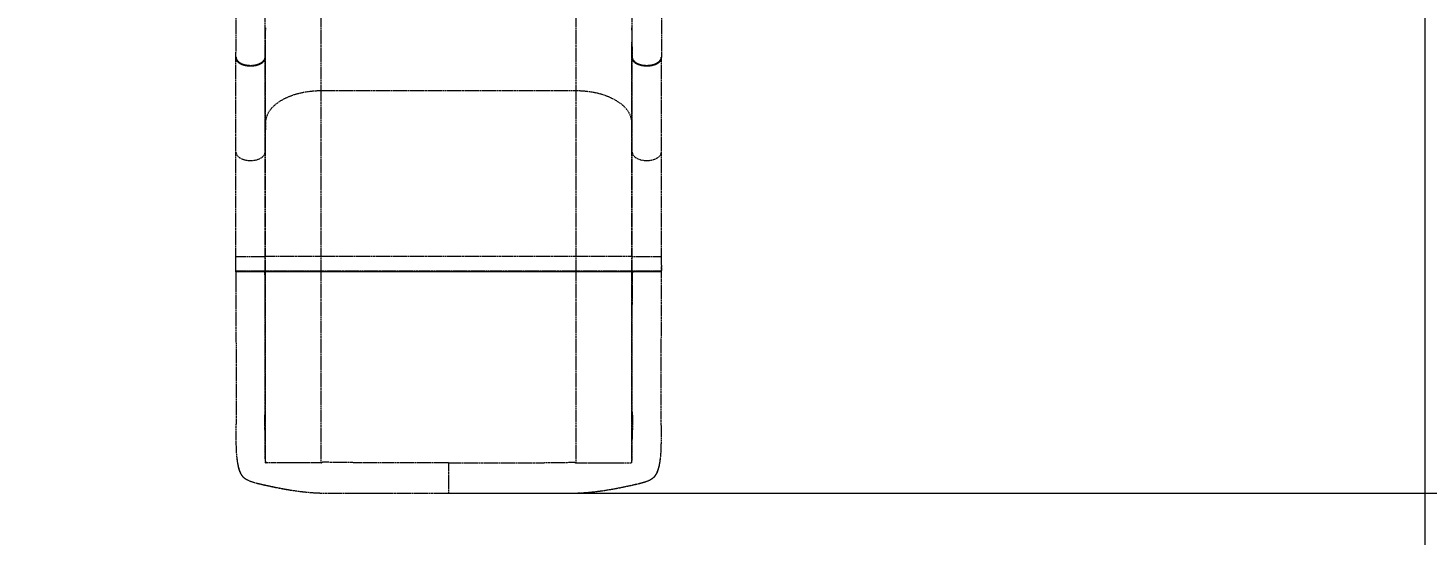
# Model space of a CAD drawing. Header units: millimetres. Extents: x -4003 to 4502, y -4327 to 2555.
# Drawn here: x -642 to 1664, y -1412 to -576 of the extents above; entities that cross this region are included whole.
import ezdxf

# ---------------------------------------------------------------- set-up
doc = ezdxf.new("R2010")
doc.units = ezdxf.units.MM
doc.linetypes.add('HIDDEN', pattern=[1.905, 1.27, -0.635])
for name, color, linetype in [('DIKOM_ОБЪЕКТ', 7, 'Continuous'), ('DIKOM_РАЗМЕР_ЗОНА', 7, 'Continuous'), ('DIKOM_РАЗМЕР_ОБЪЕКТА', 7, 'Continuous')]:
    doc.layers.add(name, color=color, linetype=linetype)
doc.styles.add('style1', font='arialbd.ttf', dxfattribs={"width": 0.8})
doc.dimstyles.new('1-50', dxfattribs={"dimtxt": 300, "dimasz": 200, "dimexe": 100, "dimexo": 0, "dimgap": 100, "dimtad": 1, "dimtoh": 1, "dimtxsty": 'style1', "dimcen": 200, "dimclrd": 7, "dimclre": 7, "dimclrt": 7, "dimadec": 1, "dimazin": 2, "dimtfac": 1, "dimtmove": 0, "dimatfit": 2, "dimfxl": 0, "dimlwd": 25, "dimlwe": 18, "dimarcsym": 0})

# ---------------------------------------------------------------- blocks, each defined once
blk = doc.blocks.new('*D9')
at = {"layer": 'Defpoints', "color": 0, "transparency": 16777216}
for p in [(761.7, 1054.8), (53.4, -1342.5), (2416, -1342.5)]:
    blk.add_point(p, dxfattribs=at)
at = {"layer": 'DIKOM_РАЗМЕР_ОБЪЕКТА', "color": 7, "lineweight": 18, "transparency": 16777216}
for p, q in [((761.7, 1054.8), (2516, 1054.8)), ((53.4, -1342.5), (2516, -1342.5))]:
    blk.add_line(p, q, dxfattribs=at)
at = {"layer": 'DIKOM_РАЗМЕР_ОБЪЕКТА', "color": 7, "lineweight": 25, "transparency": 16777216}
blk.add_line((2416, 854.8), (2416, -1142.5), dxfattribs=at)
at = {"layer": 'DIKOM_РАЗМЕР_ОБЪЕКТА', "color": 7, "transparency": 16777216}
for points in [[(2382.6, 854.8), (2449.3, 854.8), (2416, 1054.8)], [(2382.6, -1142.5), (2449.3, -1142.5), (2416, -1342.5)]]:
    blk.add_solid(points, dxfattribs=at)
at = {"layer": 'DIKOM_РАЗМЕР_ОБЪЕКТА', "color": 7, "transparency": 16777216, "insert": (2162.8, 255.4), "char_height": 300, "attachment_point": 5, "rotation": 90, "style": 'style1'}
blk.add_mtext('{\\fArial|b0|i0|c204|p34;2400}', dxfattribs=at)
blk = doc.blocks.new('*D10')
at = {"layer": 'Defpoints', "color": 0, "transparency": 16777216}
for p in [(865.3, 2554.8), (4402.3, 2554.8), (676.6, -3342.5)]:
    blk.add_point(p, dxfattribs=at)
at = {"layer": 'DIKOM_РАЗМЕР_ЗОНА', "color": 7, "lineweight": 18, "transparency": 16777216}
for p, q in [((865.3, 2554.8), (4502.3, 2554.8)), ((676.6, -3342.5), (4502.3, -3342.5))]:
    blk.add_line(p, q, dxfattribs=at)
at = {"layer": 'DIKOM_РАЗМЕР_ЗОНА', "color": 7, "lineweight": 25, "transparency": 16777216}
blk.add_line((4402.3, -3142.5), (4402.3, 2354.8), dxfattribs=at)
at = {"layer": 'DIKOM_РАЗМЕР_ЗОНА', "color": 7, "transparency": 16777216}
for points in [[(4369, 2354.8), (4435.7, 2354.8), (4402.3, 2554.8)], [(4369, -3142.5), (4435.7, -3142.5), (4402.3, -3342.5)]]:
    blk.add_solid(points, dxfattribs=at)
at = {"layer": 'DIKOM_РАЗМЕР_ЗОНА', "color": 7, "transparency": 16777216, "insert": (4149.2, -363.1), "char_height": 300, "attachment_point": 5, "rotation": 90, "style": 'style1'}
blk.add_mtext('{\\fArial|b0|i0|c204|p34;5800}', dxfattribs=at)
blk = doc.blocks.new('*D11')
at = {"layer": 'Defpoints', "color": 0, "transparency": 16777216}
for p in [(-2497.5, 404.8), (1660.2, -116.2), (1660.2, -2825.1)]:
    blk.add_point(p, dxfattribs=at)
at = {"layer": 'DIKOM_РАЗМЕР_ОБЪЕКТА', "color": 7, "lineweight": 18, "transparency": 16777216}
for p, q in [((-2497.5, 404.8), (-2497.5, -2925.1)), ((1660.2, -116.2), (1660.2, -2925.1))]:
    blk.add_line(p, q, dxfattribs=at)
at = {"layer": 'DIKOM_РАЗМЕР_ОБЪЕКТА', "color": 7, "lineweight": 25, "transparency": 16777216}
blk.add_line((-2297.5, -2825.1), (1460.2, -2825.1), dxfattribs=at)
at = {"layer": 'DIKOM_РАЗМЕР_ОБЪЕКТА', "color": 7, "transparency": 16777216}
for points in [[(-2297.5, -2791.8), (-2297.5, -2858.4), (-2497.5, -2825.1)], [(1460.2, -2791.8), (1460.2, -2858.4), (1660.2, -2825.1)]]:
    blk.add_solid(points, dxfattribs=at)
at = {"layer": 'DIKOM_РАЗМЕР_ОБЪЕКТА', "color": 7, "transparency": 16777216, "insert": (-111.4, -2571.9), "char_height": 300, "attachment_point": 5, "style": 'style1'}
blk.add_mtext('{\\fArial|b0|i0|c204|p34;4160}', dxfattribs=at)
blk = doc.blocks.new('*D12')
at = {"layer": 'Defpoints', "color": 0, "transparency": 16777216}
for p in [(-4002.5, 648.5), (3157.5, 358.4), (3157.5, -4227.3)]:
    blk.add_point(p, dxfattribs=at)
at = {"layer": 'DIKOM_РАЗМЕР_ЗОНА', "color": 7, "lineweight": 18, "transparency": 16777216}
for p, q in [((-4002.5, 648.5), (-4002.5, -4327.3)), ((3157.5, 358.4), (3157.5, -4327.3))]:
    blk.add_line(p, q, dxfattribs=at)
at = {"layer": 'DIKOM_РАЗМЕР_ЗОНА', "color": 7, "lineweight": 25, "transparency": 16777216}
blk.add_line((-3802.5, -4227.3), (2957.5, -4227.3), dxfattribs=at)
at = {"layer": 'DIKOM_РАЗМЕР_ЗОНА', "color": 7, "transparency": 16777216}
for points in [[(-3802.5, -4193.9), (-3802.5, -4260.6), (-4002.5, -4227.3)], [(2957.5, -4193.9), (2957.5, -4260.6), (3157.5, -4227.3)]]:
    blk.add_solid(points, dxfattribs=at)
at = {"layer": 'DIKOM_РАЗМЕР_ЗОНА', "color": 7, "transparency": 16777216, "insert": (-56.1, -3974.1), "char_height": 300, "attachment_point": 5, "style": 'style1'}
blk.add_mtext('{\\fArial|b0|i0|c204|p34;7160}', dxfattribs=at)

msp = doc.modelspace()

# ---------------------------------------------------------------- linework, layer by layer
at = {"layer": 'DIKOM_ОБЪЕКТ', "color": 7, "linetype": 'HIDDEN', "lineweight": 15}
for p, q in [((-299.036, -521.627), (-299.036, -615.829)), ((-251.036, -623.672), (-251.036, -521.627)), ((-158.534, -679.529), (-158.534, -524.23)), ((261.463, -679.529), (261.463, -524.23)), ((353.964, -623.672), (353.964, -521.627)), ((401.964, -521.627), (401.964, -615.829)), ((-251.036, -623.672), (-250.034, -575.492)), ((352.963, -575.492), (353.964, -623.672)), ((-250.532, -731.984), (-250.532, -599.458)), ((353.461, -731.984), (353.461, -599.458)), ((-299.036, -623.672), (-299.036, -615.829)), ((-299.036, -625.179), (-299.036, -617.468)), ((-251.004, -622.169), (-251.036, -625.179)), ((353.964, -625.179), (353.933, -622.169)), ((401.964, -615.829), (401.964, -623.672)), ((401.964, -617.468), (401.964, -625.179)), ((-299.036, -780.479), (-299.036, -625.179)), ((-251.036, -780.479), (-251.036, -625.179)), ((353.964, -780.479), (353.964, -625.179)), ((377.964, -638.945), (377.964, -638.198)), ((401.964, -625.179), (401.947, -625.457)), ((401.964, -780.479), (401.964, -625.179)), ((261.463, -679.529), (-158.534, -679.529)), ((-158.534, -952.552), (-158.534, -679.529)), ((261.463, -952.552), (261.463, -679.529)), ((-250.532, -731.984), (-251.036, -780.479)), ((-250.532, -952.552), (-250.532, -731.984)), ((353.964, -780.479), (353.461, -731.984)), ((353.461, -952.552), (353.461, -731.984)), ((-299.036, -952.552), (-299.036, -780.479)), ((-251.036, -952.552), (-251.036, -780.479)), ((353.964, -952.552), (353.964, -780.479)), ((401.964, -952.552), (401.964, -780.479)), ((-299.036, -952.552), (-251.036, -952.552)), ((-299.036, -966.552), (-299.036, -952.552)), ((-299.036, -976.126), (-299.036, -966.552)), ((-250.532, -952.552), (-251.036, -952.552)), ((-251.036, -976.126), (-251.036, -952.552)), ((-250.532, -976.126), (-250.532, -952.552)), ((-158.534, -952.552), (-250.532, -952.552)), ((-158.534, -976.126), (-158.534, -952.552)), ((261.463, -952.552), (-158.534, -952.552)), ((353.461, -952.552), (261.463, -952.552)), ((261.463, -976.126), (261.463, -952.552)), ((353.964, -952.552), (353.461, -952.552)), ((353.461, -976.126), (353.461, -952.552)), ((353.964, -952.552), (401.964, -952.552)), ((353.964, -976.126), (353.964, -952.552)), ((401.964, -966.552), (401.964, -952.552)), ((401.964, -966.552), (401.964, -976.126)), ((-299.055, -977.984), (-299.047, -968.551)), ((-299.044, -977.984), (-299.049, -991.724)), ((-299.047, -968.551), (-299.022, -968.405)), ((-299.044, -977.008), (-299.044, -977.984)), ((-298.762, -977.278), (-298.139, -976.655)), ((-251.954, -976.633), (-251.328, -977.259)), ((-251.536, -976.626), (-251.032, -976.626)), ((-250.825, -977.259), (-251.458, -976.626)), ((-251.328, -977.259), (-250.825, -977.259)), ((-251.036, -976.126), (-250.532, -976.126)), ((-251.036, -1188.831), (-251.036, -977.966)), ((-250.532, -977.966), (-251.036, -977.966)), ((-251.032, -976.626), (-158.534, -976.626)), ((-250.825, -977.259), (-158.534, -977.259)), ((-250.532, -976.126), (-158.534, -976.126)), ((-250.532, -1292.469), (-250.532, -977.966)), ((-158.534, -977.966), (-250.532, -977.966)), ((-158.534, -976.126), (261.463, -976.126)), ((-158.534, -976.626), (-158.534, -976.126)), ((-158.534, -976.626), (261.463, -976.626)), ((-158.534, -977.259), (-158.534, -976.626)), ((-158.534, -977.259), (-158.534, -977.966)), ((-158.534, -977.259), (261.463, -977.259)), ((-158.534, -1292.469), (-158.534, -977.966)), ((261.463, -977.966), (-158.534, -977.966)), ((261.463, -976.126), (353.461, -976.126)), ((261.463, -976.626), (261.463, -976.126)), ((261.463, -976.626), (353.961, -976.626)), ((261.463, -977.259), (261.463, -976.626)), ((261.463, -977.259), (353.754, -977.259)), ((261.463, -977.259), (261.463, -977.966)), ((261.463, -1292.469), (261.463, -977.966)), ((353.461, -977.966), (261.463, -977.966)), ((353.461, -976.126), (353.964, -976.126)), ((353.461, -1292.469), (353.461, -977.966)), ((353.964, -977.966), (353.461, -977.966)), ((353.754, -977.259), (354.387, -976.626)), ((353.754, -977.259), (354.257, -977.259)), ((353.964, -1188.831), (353.964, -977.966)), ((354.881, -976.635), (354.257, -977.259)), ((401.691, -977.278), (401.067, -976.654)), ((401.976, -968.551), (401.951, -968.405)), ((401.973, -977.984), (401.972, -975.507)), ((401.978, -991.708), (401.973, -977.984)), ((401.984, -977.984), (401.976, -968.551)), ((401.992, -992.552), (401.991, -991.708)), ((-251.036, -1203.125), (-251.036, -1188.831)), ((353.964, -1203.125), (353.964, -1188.831)), ((-251.036, -1208.469), (-251.036, -1203.125)), ((353.964, -1208.469), (353.964, -1203.125)), ((-250.555, -1292.407), (-250.591, -1291.946)), ((-250.536, -1292.469), (-250.555, -1292.407)), ((-250.536, -1292.469), (-250.532, -1292.469)), ((-250.532, -1292.469), (-249.208, -1292.469)), ((-249.189, -1292.469), (-249.208, -1292.469)), ((-247.75, -1292.469), (-249.189, -1292.469)), ((-230.094, -1292.469), (-234.869, -1292.469)), ((-203.064, -1292.469), (-209.469, -1292.469)), ((-158.534, -1292.469), (-165.697, -1292.469)), ((-158.534, -1292.469), (-158.045, -1292.469)), ((-157.435, -1292.469), (-158.045, -1292.469)), ((51.464, -1292.469), (-93.245, -1292.469)), ((51.464, -1292.469), (196.174, -1292.469)), ((260.364, -1292.469), (260.974, -1292.469)), ((261.463, -1292.469), (260.974, -1292.469)), ((261.463, -1292.469), (268.626, -1292.469)), ((305.993, -1292.469), (312.398, -1292.469)), ((333.023, -1292.469), (337.798, -1292.469)), ((350.679, -1292.469), (352.118, -1292.469)), ((352.118, -1292.469), (352.137, -1292.469)), ((353.461, -1292.469), (352.137, -1292.469)), ((353.464, -1292.469), (353.461, -1292.469)), ((353.464, -1292.469), (353.484, -1292.407)), ((353.484, -1292.407), (353.52, -1291.946))]:
    msp.add_line(p, q, dxfattribs=at)
at = {"layer": 'DIKOM_ОБЪЕКТ', "color": 7, "linetype": 'HIDDEN', "lineweight": 15, "flags": 128}
for points in [[(-158.534, -679.529), (-164.289, -679.633), (-170.021, -679.942), (-175.708, -680.457), (-181.329, -681.175), (-186.859, -682.093), (-192.279, -683.207), (-197.567, -684.514), (-202.702, -686.008), (-207.663, -687.683), (-212.433, -689.533), (-216.991, -691.551), (-221.32, -693.728), (-225.404, -696.056), (-229.225, -698.527), (-232.77, -701.129), (-236.024, -703.854), (-238.974, -706.69), (-241.609, -709.626), (-243.919, -712.651), (-245.895, -715.753), (-247.528, -718.92), (-248.813, -722.139), (-249.744, -725.398), (-250.318, -728.684), (-250.532, -731.984)], [(353.461, -731.984), (353.247, -728.684), (352.673, -725.398), (351.742, -722.139), (350.457, -718.92), (348.824, -715.753), (346.848, -712.651), (344.538, -709.626), (341.903, -706.69), (338.953, -703.854), (335.699, -701.129), (332.154, -698.527), (328.333, -696.056), (324.249, -693.728), (319.92, -691.551), (315.362, -689.533), (310.592, -687.683), (305.631, -686.008), (300.496, -684.514), (295.208, -683.207), (289.788, -682.093), (284.257, -681.175), (278.637, -680.457), (272.95, -679.942), (267.218, -679.633), (261.463, -679.529)], [(-299.036, -780.479), (-298.846, -782.204), (-298.282, -783.902), (-297.35, -785.546), (-296.067, -787.11), (-294.452, -788.57), (-292.531, -789.902), (-290.334, -791.085), (-287.895, -792.102), (-285.254, -792.934), (-282.452, -793.571), (-279.533, -794.001), (-276.543, -794.217), (-273.529, -794.217), (-270.538, -794.001), (-267.619, -793.571), (-264.817, -792.934), (-262.176, -792.102), (-259.737, -791.085), (-257.54, -789.902), (-255.619, -788.57), (-254.004, -787.11), (-252.721, -785.546), (-251.79, -783.902), (-251.225, -782.204), (-251.036, -780.479)], [(353.964, -780.479), (354.154, -782.204), (354.718, -783.902), (355.65, -785.546), (356.933, -787.11), (358.548, -788.57), (360.469, -789.902), (362.666, -791.085), (365.105, -792.102), (367.746, -792.934), (370.548, -793.571), (373.467, -794.001), (376.457, -794.217), (379.471, -794.217), (382.462, -794.001), (385.381, -793.571), (388.183, -792.934), (390.824, -792.102), (393.263, -791.085), (395.46, -789.902), (397.381, -788.57), (398.996, -787.11), (400.279, -785.546), (401.21, -783.902), (401.775, -782.204), (401.964, -780.479)], [(-250.843, -1274.774), (-250.885, -1268.495), (-250.924, -1261.438), (-250.957, -1253.7), (-250.985, -1245.374), (-251.007, -1236.574), (-251.023, -1227.41), (-251.032, -1218.001), (-251.036, -1208.469)], [(353.885, -1253.877), (353.886, -1253.7), (353.914, -1245.374), (353.936, -1236.574), (353.952, -1227.41), (353.961, -1218.001), (353.964, -1208.469)], [(353.771, -1274.774), (353.814, -1268.495), (353.853, -1261.438), (353.885, -1253.877)], [(-250.731, -1285.821), (-250.77, -1282.687), (-250.807, -1279.004), (-250.843, -1274.774)], [(353.659, -1285.821), (353.699, -1282.687), (353.736, -1279.004), (353.771, -1274.774)]]:
    msp.add_lwpolyline(points, dxfattribs=at)
at = {"layer": 'DIKOM_ОБЪЕКТ', "color": 7, "linetype": 'HIDDEN', "lineweight": 15}
for centre, radius, start, end in [((-298.282, -625.196), 0.753, 127.657089, 178.69515), ((362.438, -634.962), 1.445, 148.87886, 178.069448), ((371.575, -637.948), 2.796, 163.687286, 178.958433), ((384.354, -637.948), 2.796, 1.041567, 16.312714), ((401.211, -625.196), 0.753, 1.308437, 52.339324), ((-251.033, -976.126), 0.5, 270.036538, 359.963462), ((353.962, -976.126), 0.5, 180.042396, 269.96102), ((-39.218, -1284.077), 211.52, 180.472498, 182.132066), ((142.01, -1284.074), 211.657, 357.868472, 359.526964)]:
    msp.add_arc(centre, radius, start, end, dxfattribs=at)
for points, knots in [([(-299.036, -623.672), (-298.922, -624.702), (-298.73, -626.443), (-297.406, -628.799), (-295.715, -630.782), (-293.397, -632.638), (-290.527, -634.272), (-287.189, -635.62), (-283.463, -636.635), (-279.364, -637.29), (-275.361, -637.496), (-271.617, -637.347), (-268.074, -636.905), (-264.466, -636.104), (-260.993, -634.919), (-257.888, -633.395), (-255.296, -631.619), (-253.24, -629.593), (-251.918, -627.554), (-251.166, -625.556), (-251.079, -624.304), (-251.036, -623.672)], [0, 0, 0, 0, 0.07126472, 0.12051787, 0.17099909, 0.2239261, 0.27838748, 0.33131285, 0.38577424, 0.44193189, 0.499934, 0.54497838, 0.59095552, 0.6438813, 0.69834287, 0.75126858, 0.80572963, 0.85865665, 0.91311789, 0.9561535, 1, 1, 1, 1]), ([(-251.036, -625.179), (-251.081, -625.817), (-251.172, -627.093), (-251.937, -629.103), (-253.29, -631.154), (-255.344, -633.166), (-257.966, -634.945), (-261.063, -636.455), (-264.564, -637.636), (-268.145, -638.424), (-271.668, -638.854), (-275.021, -638.989), (-278.601, -638.849), (-282.326, -638.361), (-286.084, -637.475), (-289.522, -636.234), (-292.557, -634.684), (-295.084, -632.861), (-296.973, -630.907), (-298.222, -628.904), (-298.919, -627.01), (-298.999, -625.756), (-299.036, -625.179)], [0, 0, 0, 0, 0.04426785, 0.08853501, 0.14222127, 0.1959081, 0.24959405, 0.30328044, 0.35696696, 0.41065227, 0.45532634, 0.50000013, 0.54410521, 0.59779167, 0.65147821, 0.70516383, 0.75885044, 0.81253661, 0.86622264, 0.91309176, 0.959961, 1, 1, 1, 1]), ([(-298.348, -626.894), (-298.207, -627.354), (-297.864, -628.472), (-296.69, -630.257), (-294.843, -632.188), (-292.342, -633.988), (-289.346, -635.52), (-285.949, -636.746), (-282.238, -637.621), (-278.557, -638.103), (-275.022, -638.241), (-271.71, -638.108), (-268.229, -637.684), (-264.692, -636.905), (-261.233, -635.738), (-258.173, -634.247), (-255.587, -632.489), (-253.547, -630.503), (-252.249, -628.474), (-251.622, -627.059), (-251.545, -626.376), (-251.538, -626.321)], [0, 0, 0, 0, 0.03624206, 0.08800392, 0.14729228, 0.20657975, 0.26586966, 0.32515942, 0.38445153, 0.44374328, 0.4924568, 0.54179194, 0.59112765, 0.65041968, 0.70971168, 0.76900476, 0.82829773, 0.88758735, 0.9468777, 0.99577348, 1, 1, 1, 1]), ([(353.964, -623.672), (354.007, -624.297), (354.094, -625.558), (354.843, -627.545), (356.174, -629.598), (358.209, -631.606), (360.824, -633.4), (363.9, -634.91), (367.404, -636.106), (370.983, -636.902), (374.548, -637.346), (378.211, -637.494), (382.19, -637.299), (386.225, -636.669), (389.986, -635.664), (393.311, -634.342), (396.227, -632.704), (398.553, -630.869), (400.287, -628.868), (401.648, -626.495), (401.847, -624.718), (401.964, -623.672)], [0, 0, 0, 0, 0.0433571, 0.08754338, 0.14047052, 0.19493142, 0.24785835, 0.30231948, 0.35524546, 0.40970685, 0.45443059, 0.50006729, 0.55551951, 0.61274608, 0.66567269, 0.72013348, 0.77306029, 0.82752157, 0.8769548, 0.92763041, 1, 1, 1, 1]), ([(360.994, -634.913), (360.646, -634.706), (359.396, -633.961), (357.521, -632.506), (355.677, -630.462), (354.439, -628.218), (353.997, -626.424), (353.97, -625.401), (353.964, -625.179)], [0, 0, 0, 0, 0.07989965, 0.28709221, 0.50002788, 0.7158849, 0.93826652, 1, 1, 1, 1]), ([(354.662, -626.85), (354.712, -627.092), (354.921, -628.109), (355.963, -629.797), (357.756, -631.827), (359.611, -633.268), (360.857, -634.01), (361.201, -634.215)], [0, 0, 0, 0, 0.086997868, 0.365178962, 0.631857032, 0.898537737, 1, 1, 1, 1]), ([(368.78, -637.897), (367.602, -637.579), (365.212, -636.934), (362.681, -635.843), (361.356, -635.112), (360.994, -634.913)], [0, 0, 0, 0, 0.41436214, 0.84021421, 1, 1, 1, 1]), ([(361.201, -634.215), (361.558, -634.412), (362.842, -635.12), (365.337, -636.2), (367.696, -636.839), (368.892, -637.163)], [0, 0, 0, 0, 0.15982785, 0.57416833, 1, 1, 1, 1]), ([(377.964, -638.945), (376.663, -638.91), (374.025, -638.838), (370.959, -638.386), (369.247, -638.002), (368.78, -637.897)], [0, 0, 0, 0, 0.41436353, 0.84021263, 1, 1, 1, 1]), ([(368.892, -637.163), (369.354, -637.266), (371.011, -637.638), (374.037, -638.089), (376.643, -638.161), (377.964, -638.198)], [0, 0, 0, 0, 0.15982163, 0.57416841, 1, 1, 1, 1]), ([(377.964, -638.198), (378.46, -638.192), (380.239, -638.172), (383.334, -637.924), (385.791, -637.419), (387.037, -637.163)], [0, 0, 0, 0, 0.15982445, 0.5741694, 1, 1, 1, 1]), ([(387.149, -637.897), (385.923, -638.15), (383.437, -638.664), (380.303, -638.918), (378.466, -638.939), (377.964, -638.945)], [0, 0, 0, 0, 0.41436149, 0.84021039, 1, 1, 1, 1]), ([(387.037, -637.163), (387.967, -636.918), (389.829, -636.428), (392.617, -635.35), (395.32, -633.951), (397.852, -632.135), (399.769, -630.071), (400.904, -628.314), (401.149, -627.287), (401.214, -627.017)], [0, 0, 0, 0, 0.12971799, 0.25943594, 0.42461932, 0.58980503, 0.77099527, 0.93984652, 1, 1, 1, 1]), ([(401.947, -625.457), (401.937, -625.689), (401.895, -626.682), (401.387, -628.449), (400.08, -630.71), (398.098, -632.797), (395.552, -634.639), (392.818, -636.053), (389.984, -637.151), (388.099, -637.647), (387.149, -637.897)], [0, 0, 0, 0, 0.04358967, 0.18717092, 0.33491527, 0.49121652, 0.63175885, 0.77619594, 0.88715636, 1, 1, 1, 1]), ([(-299.047, -986.349), (-299.05, -986.93), (-299.055, -988.179), (-299.061, -990.283), (-299.062, -991.788), (-299.063, -992.552)], [0, 0, 0, 0, 0.30034415, 0.64514174, 1, 1, 1, 1]), ([(-299.055, -977.984), (-299.04, -977.854), (-299.012, -977.61), (-298.865, -977.385), (-298.774, -977.291), (-298.762, -977.278)], [0, 0, 0, 0, 0.49945555, 0.92955849, 1, 1, 1, 1]), ([(-251.284, -977.965), (-251.313, -977.965), (-251.44, -977.964), (-252.343, -977.963), (-253.998, -977.956), (-256.282, -977.95), (-259.112, -977.944), (-262.377, -977.938), (-266.03, -977.936), (-269.869, -977.937), (-273.84, -977.942), (-276.983, -977.949), (-280.11, -977.957), (-283.215, -977.966), (-286.882, -977.979), (-290.249, -977.991), (-293.16, -978.001), (-295.58, -978.006), (-297.408, -978.007), (-298.606, -978.002), (-299.029, -977.992), (-299.05, -977.986), (-299.055, -977.984)], [0, 0, 0, 0, 0.0163949, 0.07300407, 0.12808199, 0.18476587, 0.23998848, 0.29682895, 0.35206657, 0.40891352, 0.46246446, 0.51746878, 0.53852923, 0.59340705, 0.64986197, 0.70467883, 0.76107362, 0.81586499, 0.87223626, 0.92702379, 0.98340616, 1, 1, 1, 1]), ([(-299.036, -976.126), (-298.993, -976.127), (-298.908, -976.128), (-298.168, -976.128), (-296.848, -976.125), (-294.819, -976.129), (-292.212, -976.125), (-289.141, -976.129), (-285.641, -976.126), (-282.057, -976.127), (-278.478, -976.128), (-274.789, -976.125), (-270.782, -976.13), (-266.731, -976.125), (-262.965, -976.128), (-259.646, -976.127), (-256.736, -976.126), (-254.411, -976.129), (-252.676, -976.126), (-251.341, -976.127), (-251.148, -976.126), (-251.036, -976.126)], [0, 0, 0, 0, 0.04303571, 0.08688219, 0.13980844, 0.19426987, 0.2471957, 0.30165667, 0.35458305, 0.40904363, 0.45408828, 0.5000649, 0.55586952, 0.61348383, 0.66641011, 0.72087068, 0.77379716, 0.82825826, 0.87817793, 0.92937778, 1, 1, 1, 1]), ([(-299.013, -976.219), (-298.992, -976.311), (-298.949, -976.504), (-298.695, -976.654), (-298.525, -976.681), (-298.387, -976.678), (-298.196, -976.657), (-297.86, -976.622), (-297.182, -976.628), (-296.242, -976.627), (-294.995, -976.628), (-293.415, -976.628), (-291.587, -976.628), (-289.542, -976.628), (-287.3, -976.628), (-284.894, -976.627), (-282.356, -976.627), (-279.716, -976.628), (-277.018, -976.627), (-274.3, -976.626), (-271.588, -976.627), (-268.92, -976.627), (-266.332, -976.626), (-263.864, -976.627), (-261.542, -976.628), (-259.402, -976.627), (-257.475, -976.627), (-255.778, -976.628), (-254.337, -976.627), (-253.183, -976.627), (-252.351, -976.625), (-251.864, -976.631), (-251.716, -976.649), (-251.514, -976.679), (-251.24, -976.586), (-251.056, -976.365), (-251.051, -976.224), (-251.049, -976.168)], [0, 0, 0, 0, 0.00600582, 0.012740006, 0.019253784, 0.02962599, 0.047662265, 0.080439227, 0.110754223, 0.142197424, 0.178994097, 0.215644133, 0.252259419, 0.289099175, 0.325743193, 0.36229248, 0.399152662, 0.435867273, 0.472453783, 0.509193701, 0.54561696, 0.582377061, 0.619179431, 0.655665259, 0.69240538, 0.729194728, 0.765640172, 0.802421964, 0.839220346, 0.875762612, 0.912549228, 0.942708146, 0.974321209, 0.985341589, 0.990954624, 0.996405675, 1, 1, 1, 1]), ([(-298.762, -977.278), (-298.762, -977.278), (-298.762, -977.278), (-298.729, -977.289), (-298.321, -977.295), (-297.15, -977.301), (-295.338, -977.3), (-292.966, -977.295), (-290.078, -977.285), (-286.774, -977.272), (-283.135, -977.258), (-280.07, -977.248), (-276.979, -977.24), (-273.875, -977.233), (-269.968, -977.228), (-266.16, -977.227), (-262.562, -977.229), (-259.324, -977.235), (-256.53, -977.242), (-254.273, -977.249), (-252.6, -977.255), (-251.534, -977.258), (-251.397, -977.259), (-251.328, -977.259)], [0, 0, 0, 0, 0.0000008, 0.01599914, 0.06940563, 0.12280947, 0.17621512, 0.22962405, 0.28305739, 0.33649679, 0.38999957, 0.4435066, 0.46375373, 0.515931, 0.56811131, 0.62198539, 0.67585894, 0.72971749, 0.78357194, 0.8372802, 0.89098328, 0.94549195, 1, 1, 1, 1]), ([(-251.036, -976.126), (-251.04, -976.178), (-251.049, -976.28), (-251.122, -976.42), (-251.23, -976.533), (-251.367, -976.602), (-251.475, -976.633), (-251.531, -976.625), (-251.535, -976.624)], [0, 0, 0, 0, 0.196364674, 0.392576609, 0.588914869, 0.785305592, 0.981642708, 1, 1, 1, 1]), ([(-251.328, -977.259), (-251.285, -977.308), (-251.197, -977.406), (-251.107, -977.581), (-251.047, -977.769), (-251.039, -977.9), (-251.036, -977.966)], [0, 0, 0, 0, 0.24995241, 0.49989462, 0.74994366, 1, 1, 1, 1]), ([(-251.036, -977.966), (-251.036, -977.966), (-251.036, -977.966), (-251.037, -977.966), (-251.163, -977.965), (-251.284, -977.965)], [0, 0, 0, 0, 0.00002035, 0.04568636, 1, 1, 1, 1]), ([(-251.051, -1031.576), (-251.048, -1024.559), (-251.041, -1006.688), (-251.167, -988.818), (-251.243, -977.965)], [0, 0, 0, 0, 0.39270456, 1, 1, 1, 1]), ([(-250.825, -977.259), (-250.781, -977.308), (-250.694, -977.406), (-250.603, -977.581), (-250.543, -977.769), (-250.536, -977.9), (-250.532, -977.966)], [0, 0, 0, 0, 0.24998767, 0.4999669, 0.75005446, 1, 1, 1, 1]), ([(353.754, -977.259), (353.71, -977.308), (353.623, -977.406), (353.532, -977.581), (353.472, -977.769), (353.465, -977.9), (353.461, -977.966)], [0, 0, 0, 0, 0.2500031, 0.49999157, 0.75005941, 1, 1, 1, 1]), ([(354.465, -976.622), (354.425, -976.621), (354.333, -976.618), (354.196, -976.557), (354.071, -976.45), (353.982, -976.3), (353.97, -976.185), (353.964, -976.126)], [0, 0, 0, 0, 0.15165386, 0.35199389, 0.56015306, 0.77623814, 1, 1, 1, 1]), ([(353.964, -976.126), (354.076, -976.126), (354.267, -976.127), (355.595, -976.126), (357.311, -976.129), (359.651, -976.127), (362.529, -976.127), (365.875, -976.129), (369.595, -976.125), (373.674, -976.13), (377.644, -976.125), (381.358, -976.128), (384.886, -976.127), (388.489, -976.126), (391.967, -976.129), (395.077, -976.125), (397.675, -976.129), (399.738, -976.126), (401.071, -976.128), (401.832, -976.128), (401.92, -976.127), (401.964, -976.126)], [0, 0, 0, 0, 0.07060744, 0.12064532, 0.17197324, 0.22489969, 0.27936082, 0.33228689, 0.38674769, 0.4424422, 0.49993528, 0.54465894, 0.59029518, 0.64322127, 0.697682, 0.75060814, 0.8050693, 0.85799553, 0.91245657, 0.95581353, 1, 1, 1, 1]), ([(353.964, -977.966), (353.968, -977.9), (353.976, -977.769), (354.035, -977.581), (354.126, -977.406), (354.214, -977.308), (354.257, -977.259)], [0, 0, 0, 0, 0.25005462, 0.5000909, 0.75004931, 1, 1, 1, 1]), ([(401.984, -977.984), (401.938, -977.988), (401.845, -977.997), (400.997, -978.005), (399.495, -978.007), (397.267, -978.004), (394.496, -977.996), (391.338, -977.985), (387.779, -977.972), (384.204, -977.96), (380.521, -977.95), (376.806, -977.942), (372.87, -977.937), (368.996, -977.936), (365.372, -977.938), (362.071, -977.944), (359.257, -977.95), (356.955, -977.956), (355.259, -977.963), (354.204, -977.964), (353.964, -977.966), (353.964, -977.966), (353.964, -977.966)], [0, 0, 0, 0, 0.04657461, 0.0941938, 0.14980006, 0.20722801, 0.25979867, 0.31389616, 0.36653753, 0.42069388, 0.46376391, 0.51522943, 0.56809942, 0.62119106, 0.67582695, 0.72890756, 0.7835337, 0.83647595, 0.89095092, 0.94466735, 0.99999921, 1, 1, 1, 1]), ([(354.172, -977.965), (354.095, -988.818), (353.97, -1006.688), (353.977, -1024.559), (353.98, -1031.576)], [0, 0, 0, 0, 0.60729544, 1, 1, 1, 1]), ([(353.981, -976.19), (353.982, -976.23), (353.982, -976.35), (354.134, -976.554), (354.33, -976.647), (354.478, -976.667), (354.588, -976.661), (354.726, -976.644), (354.944, -976.621), (355.503, -976.628), (356.291, -976.626), (357.388, -976.628), (358.851, -976.628), (360.57, -976.627), (362.517, -976.627), (364.676, -976.628), (367.01, -976.626), (369.488, -976.626), (372.082, -976.627), (374.754, -976.627), (377.474, -976.626), (380.202, -976.627), (382.895, -976.628), (385.519, -976.627), (388.044, -976.627), (390.436, -976.628), (392.663, -976.628), (394.689, -976.628), (396.496, -976.628), (398.053, -976.628), (399.334, -976.627), (400.299, -976.626), (400.919, -976.629), (401.221, -976.671), (401.394, -976.68), (401.62, -976.668), (401.912, -976.458), (401.937, -976.263), (401.948, -976.172)], [0, 0, 0, 0, 0.00263314, 0.00794674, 0.01276804, 0.01777571, 0.02589424, 0.04048322, 0.07006725, 0.09856403, 0.12698926, 0.16380947, 0.20039379, 0.23688534, 0.27374225, 0.31032072, 0.34678706, 0.3836303, 0.42012547, 0.45663766, 0.493498, 0.53016579, 0.56674739, 0.60344907, 0.63990495, 0.67667915, 0.71337372, 0.74991177, 0.78670194, 0.82335461, 0.85995475, 0.89673675, 0.9277992, 0.96051663, 0.97773759, 0.98701746, 0.99389634, 1, 1, 1, 1]), ([(354.257, -977.259), (354.257, -977.259), (354.26, -977.259), (354.51, -977.258), (355.53, -977.255), (357.204, -977.249), (359.459, -977.242), (362.253, -977.235), (365.49, -977.229), (369.089, -977.227), (372.897, -977.228), (376.804, -977.233), (380.475, -977.241), (384.112, -977.252), (387.642, -977.264), (391.148, -977.277), (394.278, -977.29), (397.01, -977.298), (399.214, -977.302), (400.715, -977.299), (401.528, -977.293), (401.691, -977.278), (401.691, -977.278), (401.691, -977.278)], [0, 0, 0, 0, 0.00175732, 0.05539063, 0.10902446, 0.16272801, 0.21643653, 0.27029146, 0.32415115, 0.37802446, 0.43189902, 0.4840798, 0.53625754, 0.57934043, 0.63273945, 0.68613874, 0.73946226, 0.79278285, 0.84928439, 0.90578057, 0.9528896, 0.9999992, 1, 1, 1, 1]), ([(401.691, -977.278), (401.773, -977.381), (401.925, -977.572), (401.981, -977.836), (401.983, -977.966), (401.984, -977.984)], [0, 0, 0, 0, 0.499354666, 0.929560892, 1, 1, 1, 1]), ([(-299.063, -992.552), (-299.069, -1000.602), (-299.078, -1014.264), (-299.084, -1038.63), (-299.073, -1060.298), (-299.04, -1079.031), (-298.966, -1108.464), (-298.838, -1143.242), (-298.849, -1180.745), (-298.992, -1199.559), (-298.999, -1210.381), (-298.934, -1217.464), (-298.941, -1221.73), (-298.944, -1223.365)], [0, 0, 0, 0, 0.10454404, 0.17740888, 0.31641754, 0.38592592, 0.42067918, 0.69862923, 0.83755451, 0.90769209, 0.94293101, 0.97813108, 1, 1, 1, 1]), ([(401.872, -1221.184), (401.871, -1220.273), (401.866, -1216.747), (401.929, -1210.438), (401.921, -1199.62), (401.778, -1180.783), (401.766, -1143.243), (401.895, -1108.464), (401.969, -1079.031), (402.002, -1060.298), (402.016, -1033.537), (402.004, -1009.171), (401.994, -995.509), (401.992, -992.552)], [0, 0, 0, 0, 0.012301751, 0.04758746, 0.082910054, 0.154254154, 0.294538127, 0.575206555, 0.610299697, 0.68048788, 0.820856051, 0.961215322, 1, 1, 1, 1]), ([(-250.956, -1253.877), (-250.957, -1253.679), (-250.964, -1251.816), (-251.012, -1247.934), (-251.128, -1242.507), (-251.261, -1237.299), (-251.385, -1232.516), (-251.482, -1228.262), (-251.538, -1224.623), (-251.552, -1221.655), (-251.514, -1219.257), (-251.404, -1216.59), (-251.232, -1213.443), (-251.054, -1210.476), (-251.052, -1208.954), (-251.051, -1208.459)], [0, 0, 0, 0, 0.01689703, 0.15924651, 0.28905878, 0.40564728, 0.50836254, 0.59668118, 0.67025624, 0.72896743, 0.77303453, 0.81041531, 0.88543679, 0.96275318, 1, 1, 1, 1]), ([(353.98, -1208.494), (353.981, -1208.977), (353.983, -1210.488), (354.161, -1213.443), (354.333, -1216.59), (354.443, -1219.257), (354.481, -1221.655), (354.467, -1224.623), (354.411, -1228.262), (354.314, -1232.516), (354.19, -1237.299), (354.057, -1242.507), (353.941, -1247.934), (353.893, -1251.816), (353.886, -1253.679), (353.885, -1253.877)], [0, 0, 0, 0, 0.03642419, 0.11380664, 0.1888922, 0.22630492, 0.27040968, 0.32917103, 0.40280898, 0.49120309, 0.59400611, 0.71069423, 0.84061742, 0.98308854, 1, 1, 1, 1]), ([(401.955, -1261.384), (401.969, -1261.089), (402.016, -1260.113), (402.074, -1258.004), (402.102, -1255.001), (402.106, -1251.447), (402.091, -1247.489), (402.059, -1242.845), (402.014, -1237.571), (401.961, -1231.697), (401.916, -1226.269), (401.868, -1222.759), (401.863, -1221.238), (401.863, -1221.185)], [0, 0, 0, 0, 0.03535748, 0.11737781, 0.20619468, 0.30211697, 0.40385663, 0.50521087, 0.63863753, 0.7701891, 0.90002957, 0.99650091, 1, 1, 1, 1]), ([(-298.934, -1222.401), (-298.944, -1223.429), (-298.969, -1226.042), (-299.018, -1230.065), (-299.058, -1234.289), (-299.099, -1238.233), (-299.138, -1242.186), (-299.157, -1246.393), (-299.137, -1249.988), (-299.097, -1252.067), (-299.084, -1252.772)], [0, 0, 0, 0, 0.09183597, 0.23346587, 0.36058695, 0.47608574, 0.60435553, 0.75086518, 0.91551975, 1, 1, 1, 1]), ([(-299.081, -1252.772), (-299.078, -1255.03), (-299.071, -1260.15), (-298.917, -1267.676), (-298.551, -1275.344), (-298.055, -1281.735), (-297.591, -1285.257), (-297.408, -1286.643)], [0, 0, 0, 0, 0.17459619, 0.39581228, 0.62391694, 0.85202718, 1, 1, 1, 1]), ([(400.336, -1286.662), (400.504, -1285.395), (400.965, -1281.94), (401.464, -1275.546), (401.829, -1268.389), (401.91, -1263.45), (401.944, -1261.384)], [0, 0, 0, 0, 0.17534595, 0.47856948, 0.78178474, 1, 1, 1, 1]), ([(-297.504, -1286.388), (-297.498, -1286.434), (-297.359, -1287.696), (-297.036, -1290.071), (-296.517, -1293.563), (-295.895, -1296.978), (-295.16, -1300.283), (-294.282, -1303.453), (-293.229, -1306.465), (-291.975, -1309.274), (-290.572, -1311.736), (-288.966, -1313.942), (-287.187, -1315.855), (-285.377, -1317.453), (-284.081, -1318.319), (-283.541, -1318.68)], [0, 0, 0, 0, 0.00273844, 0.07486536, 0.15458927, 0.23734394, 0.32337693, 0.41260458, 0.5045064, 0.59785435, 0.69016246, 0.77000939, 0.85421148, 0.93931905, 1, 1, 1, 1]), ([(-297.408, -1286.643), (-297.309, -1287.479), (-296.942, -1290.577), (-296.089, -1295.187), (-294.873, -1300.514), (-293.447, -1305.14), (-291.891, -1308.967), (-290.156, -1312.092), (-288.23, -1314.681), (-285.959, -1316.931), (-283.248, -1319.046), (-280.889, -1320.199), (-279.608, -1320.824)], [0, 0, 0, 0, 0.0428352, 0.15877275, 0.27153722, 0.38485684, 0.49803625, 0.59412556, 0.69021922, 0.78738653, 0.88455595, 1, 1, 1, 1]), ([(384.013, -1320.118), (384.771, -1319.71), (386.546, -1318.755), (388.861, -1316.953), (391.128, -1314.716), (393.067, -1312.124), (394.815, -1308.98), (396.373, -1305.147), (397.799, -1300.522), (399.006, -1295.248), (399.858, -1290.632), (400.229, -1287.551), (400.336, -1286.662)], [0, 0, 0, 0, 0.07498395, 0.17552381, 0.27606154, 0.37769071, 0.47931573, 0.59771092, 0.71567949, 0.83421365, 0.95215657, 1, 1, 1, 1]), ([(386.512, -1318.648), (386.749, -1318.501), (387.836, -1317.827), (389.501, -1316.426), (391.478, -1314.445), (393.148, -1312.269), (394.566, -1309.91), (395.814, -1307.3), (396.915, -1304.378), (397.866, -1301.168), (398.675, -1297.725), (399.357, -1294.093), (399.937, -1290.361), (400.269, -1287.698), (400.431, -1286.406)], [0, 0, 0, 0, 0.02591054, 0.11869644, 0.20753804, 0.29350143, 0.3779696, 0.46629225, 0.55819374, 0.65145809, 0.74359094, 0.83299692, 0.91898101, 1, 1, 1, 1]), ([(-234.869, -1292.469), (-236.738, -1292.469), (-240.477, -1292.469), (-244.809, -1292.469), (-246.77, -1292.469), (-247.75, -1292.469)], [0, 0, 0, 0, 0.33333295, 0.66666623, 1, 1, 1, 1]), ([(-209.469, -1292.469), (-212.008, -1292.469), (-217.085, -1292.469), (-224.007, -1292.469), (-228.065, -1292.469), (-230.094, -1292.469)], [0, 0, 0, 0, 0.33333321, 0.66666625, 1, 1, 1, 1]), ([(-179.278, -1292.469), (-182.026, -1292.469), (-187.523, -1292.469), (-195.497, -1292.469), (-200.542, -1292.469), (-203.064, -1292.469)], [0, 0, 0, 0, 0.33333248, 0.66666751, 1, 1, 1, 1]), ([(-165.697, -1292.469), (-166.189, -1292.452), (-167.394, -1292.41), (-169.534, -1292.404), (-172.131, -1292.412), (-174.779, -1292.441), (-177.169, -1292.46), (-178.605, -1292.466), (-179.278, -1292.469)], [0, 0, 0, 0, 0.10758213, 0.26399384, 0.46926818, 0.67887622, 0.84959207, 1, 1, 1, 1]), ([(-93.245, -1292.469), (-100.656, -1292.35), (-118.54, -1292.063), (-139.093, -1292.093), (-152.708, -1291.406), (-156.184, -1291.596), (-157.017, -1291.915), (-157.32, -1292.121), (-157.41, -1292.278), (-157.425, -1292.397), (-157.435, -1292.469)], [0, 0, 0, 0, 0.34455581, 0.8316084, 0.95344905, 0.97990428, 0.99180307, 0.99450365, 0.99661998, 1, 1, 1, 1]), ([(51.464, -1292.469), (51.464, -1295.242), (51.464, -1299.441), (51.464, -1304.944), (51.464, -1310.327), (51.464, -1315.485), (51.464, -1320.29), (51.464, -1324.828), (51.464, -1328.931), (51.464, -1332.496), (51.464, -1335.679), (51.464, -1338.264), (51.464, -1340.192), (51.464, -1341.41), (51.464, -1342.291), (51.464, -1342.41), (51.464, -1342.469)], [0, 0, 0, 0, 0.105811685, 0.160302377, 0.214792277, 0.320605198, 0.375096458, 0.429587216, 0.53536323, 0.589833028, 0.644302776, 0.750090875, 0.804567596, 0.859044624, 0.929089592, 1, 1, 1, 1]), ([(196.174, -1292.469), (203.584, -1292.35), (221.469, -1292.063), (242.022, -1292.093), (255.637, -1291.406), (259.113, -1291.596), (259.946, -1291.915), (260.249, -1292.121), (260.339, -1292.278), (260.354, -1292.397), (260.364, -1292.469)], [0, 0, 0, 0, 0.34455511, 0.83160802, 0.95344921, 0.979904, 0.9918028, 0.99450374, 0.99662007, 1, 1, 1, 1]), ([(268.626, -1292.469), (269.118, -1292.452), (270.323, -1292.41), (272.463, -1292.404), (275.059, -1292.412), (277.708, -1292.441), (280.098, -1292.46), (281.534, -1292.466), (282.207, -1292.469)], [0, 0, 0, 0, 0.10758428, 0.26399598, 0.46927032, 0.67887835, 0.8495942, 1, 1, 1, 1]), ([(282.207, -1292.469), (284.955, -1292.469), (290.452, -1292.469), (298.426, -1292.469), (303.471, -1292.469), (305.993, -1292.469)], [0, 0, 0, 0, 0.33333436, 0.66666684, 1, 1, 1, 1]), ([(312.398, -1292.469), (314.937, -1292.469), (320.014, -1292.469), (326.936, -1292.469), (330.994, -1292.469), (333.023, -1292.469)], [0, 0, 0, 0, 0.33333318, 0.66666698, 1, 1, 1, 1]), ([(337.798, -1292.469), (339.667, -1292.469), (343.406, -1292.469), (347.738, -1292.469), (349.699, -1292.469), (350.679, -1292.469)], [0, 0, 0, 0, 0.33333317, 0.6666662, 1, 1, 1, 1]), ([(-283.216, -1318.906), (-283.092, -1318.993), (-282.18, -1319.633), (-281.086, -1320.243), (-280.035, -1320.723), (-279.927, -1320.772)], [0, 0, 0, 0, 0.12330841, 0.90983014, 1, 1, 1, 1]), ([(-279.608, -1320.824), (-279.088, -1321.113), (-276.845, -1322.357), (-271.59, -1324.058), (-266.614, -1325.534), (-263.55, -1326.253), (-263.439, -1326.279)], [0, 0, 0, 0, 0.12735505, 0.54947594, 0.98363295, 1, 1, 1, 1]), ([(-263.721, -1326.245), (-263.386, -1326.334), (-261.676, -1326.787), (-258.315, -1327.591), (-253.632, -1328.673), (-248.652, -1329.767), (-243.422, -1330.884), (-238.213, -1331.978), (-232.968, -1333.074), (-227.755, -1334.115), (-222.373, -1335.138), (-217.176, -1336.072), (-212.009, -1336.942), (-208.287, -1337.544), (-206.12, -1337.86), (-205.775, -1337.911)], [0, 0, 0, 0, 0.02322129, 0.11846831, 0.21444791, 0.31098773, 0.40786312, 0.50479427, 0.58811708, 0.67611369, 0.76056374, 0.84139956, 0.91143349, 0.98588882, 1, 1, 1, 1]), ([(-263.439, -1326.279), (-260.663, -1326.943), (-255.705, -1328.129), (-247.724, -1329.871), (-240.144, -1331.526), (-232.231, -1333.185), (-223.907, -1334.822), (-215.042, -1336.439), (-208.599, -1337.449), (-205.391, -1337.952)], [0, 0, 0, 0, 0.17930167, 0.32021073, 0.46149987, 0.59494319, 0.72835913, 0.86474966, 1, 1, 1, 1]), ([(308.218, -1337.986), (308.346, -1337.968), (310.172, -1337.704), (313.609, -1337.157), (318.548, -1336.341), (323.485, -1335.469), (328.439, -1334.547), (333.414, -1333.575), (338.398, -1332.556), (343.385, -1331.507), (348.455, -1330.438), (353.494, -1329.352), (358.395, -1328.256), (362.833, -1327.22), (365.501, -1326.54), (366.728, -1326.228)], [0, 0, 0, 0, 0.00517436, 0.07369172, 0.14420504, 0.21665886, 0.29297628, 0.37192941, 0.45418508, 0.5402989, 0.6298197, 0.72610517, 0.82238331, 0.91830618, 1, 1, 1, 1]), ([(308.244, -1337.964), (311.403, -1337.469), (317.722, -1336.48), (326.562, -1334.874), (334.972, -1333.225), (343.004, -1331.54), (350.659, -1329.874), (358.606, -1328.117), (365.868, -1326.481), (370.109, -1325.272), (371.864, -1324.772)], [0, 0, 0, 0, 0.117716553, 0.2354799, 0.356293907, 0.477134594, 0.601728434, 0.726671829, 0.886964236, 1, 1, 1, 1]), ([(366.728, -1326.228), (366.936, -1326.176), (368.585, -1325.762), (370.4, -1325.272), (371.905, -1324.814), (372.16, -1324.736)], [0, 0, 0, 0, 0.10695876, 0.84866828, 1, 1, 1, 1]), ([(371.864, -1324.772), (372.627, -1324.568), (375.166, -1323.889), (378.731, -1322.599), (382.023, -1321.288), (383.592, -1320.366), (384.013, -1320.118)], [0, 0, 0, 0, 0.15376986, 0.51111226, 0.86878363, 1, 1, 1, 1]), ([(384.316, -1320.006), (384.41, -1319.96), (384.922, -1319.705), (385.368, -1319.395), (385.733, -1319.142)], [0, 0, 0, 0, 0.18175449, 1, 1, 1, 1]), ([(-205.391, -1337.952), (-205.365, -1337.956), (-202.95, -1338.346), (-197.777, -1339.044), (-189.855, -1340.047), (-181.492, -1340.921), (-172.628, -1341.691), (-163.406, -1342.208), (-156.554, -1342.427), (-152.842, -1342.467), (-152.281, -1342.473)], [0, 0, 0, 0, 0.001631392, 0.155587774, 0.309505605, 0.469021956, 0.628509089, 0.798810924, 0.969589535, 1, 1, 1, 1]), ([(-152.281, -1342.513), (-151.757, -1342.521), (-150.716, -1342.537), (-148.745, -1342.555), (-146.138, -1342.577), (-142.836, -1342.603), (-138.533, -1342.635), (-133.415, -1342.667), (-127.735, -1342.692), (-122.431, -1342.704), (-117.953, -1342.701), (-114.727, -1342.687), (-112.554, -1342.671), (-111.112, -1342.638), (-109.696, -1342.611), (-107.988, -1342.584), (-105.931, -1342.557), (-103.23, -1342.524), (-99.805, -1342.488), (-95.577, -1342.448), (-90.761, -1342.405), (-85.4, -1342.362), (-79.813, -1342.318), (-74.376, -1342.314), (-69.43, -1342.35), (-65.018, -1342.41), (-61.44, -1342.466), (-58.733, -1342.493), (-57.374, -1342.484), (-56.782, -1342.481)], [0, 0, 0, 0, 0.01864048, 0.0370064, 0.06397213, 0.09802939, 0.13923133, 0.19642962, 0.25578031, 0.31422978, 0.36010219, 0.39405311, 0.4146458, 0.42758904, 0.44197684, 0.45977573, 0.4810477, 0.50581907, 0.54323137, 0.58658849, 0.6359313, 0.69134618, 0.75146927, 0.80771074, 0.85888991, 0.90538898, 0.94775992, 0.97722272, 1, 1, 1, 1]), ([(-110.948, -1342.636), (-98.7, -1342.613), (-72.489, -1342.563), (-18.352, -1342.34), (23.538, -1342.417), (51.464, -1342.469)], [0, 0, 0, 0, 0.22623975, 0.48416259, 1, 1, 1, 1]), ([(49.733, -1342.466), (49.836, -1342.467), (50.445, -1342.476), (51.002, -1342.292), (51.464, -1342.139)], [0, 0, 0, 0, 0.168695925, 1, 1, 1, 1]), ([(51.464, -1342.139), (51.927, -1342.292), (52.484, -1342.476), (53.093, -1342.467), (53.195, -1342.466)], [0, 0, 0, 0, 0.831304075, 1, 1, 1, 1]), ([(51.464, -1342.469), (79.391, -1342.416), (115.473, -1342.346), (151.555, -1342.472), (159.711, -1342.5)], [0, 0, 0, 0, 0.77395761, 1, 1, 1, 1]), ([(159.711, -1342.481), (160.303, -1342.484), (161.662, -1342.493), (164.368, -1342.466), (167.947, -1342.41), (172.358, -1342.35), (177.686, -1342.311), (183.873, -1342.322), (190.445, -1342.379), (196.564, -1342.43), (201.85, -1342.479), (206.553, -1342.528), (210.505, -1342.577), (213.373, -1342.622), (215.261, -1342.667), (217.137, -1342.683), (219.789, -1342.698), (223.329, -1342.703), (227.782, -1342.7), (233.097, -1342.683), (238.715, -1342.653), (243.53, -1342.62), (247.158, -1342.592), (249.689, -1342.572), (251.846, -1342.554), (253.645, -1342.537), (254.687, -1342.521), (255.212, -1342.513)], [0, 0, 0, 0, 0.02277797, 0.05224075, 0.09461204, 0.1411112, 0.1922908, 0.2604026, 0.33155303, 0.39439281, 0.44856988, 0.49417709, 0.53919285, 0.57103582, 0.5833029, 0.60210922, 0.62956361, 0.66593325, 0.71158259, 0.76706767, 0.82979623, 0.88465293, 0.91550613, 0.94152628, 0.96296691, 0.98133299, 1, 1, 1, 1]), ([(255.212, -1342.473), (255.758, -1342.467), (259.462, -1342.428), (266.314, -1342.209), (275.442, -1341.698), (284.109, -1340.95), (292.365, -1340.091), (300.468, -1339.094), (305.652, -1338.341), (308.244, -1337.964)], [0, 0, 0, 0, 0.02965874, 0.20110485, 0.37207147, 0.52600423, 0.67996236, 0.83995915, 1, 1, 1, 1])]:
    msp.add_open_spline(points, degree=3, knots=knots, dxfattribs=at)

# ---------------------------------------------------------------- dimensions: what is measured, and where the dimension line sits
at = {"layer": 'DIKOM_РАЗМЕР_ЗОНА'}
dim = msp.add_linear_dim(base=(4402.345, 2554.782), p1=(676.594, -3342.466), p2=(865.298, 2554.782), angle=90, text='{\\fArial|b0|i0|c204|p34;5800}', dimstyle='1-50', dxfattribs=at)
dim.commit()
dim.dimension.update_dxf_attribs({"geometry": '*D10', "text_midpoint": (4402.345, -363.101), "dimtype": 160})
dim = msp.add_linear_dim(base=(3157.464, -4227.252), p1=(-4002.536, 648.528), p2=(3157.464, 358.431), text='{\\fArial|b0|i0|c204|p34;<>}', dimstyle='1-50', dxfattribs=at)
dim.commit()
dim.dimension.update_dxf_attribs({"geometry": '*D12', "text_midpoint": (-56.056, -4227.252), "dimtype": 160})
at = {"layer": 'DIKOM_РАЗМЕР_ОБЪЕКТА'}
dim = msp.add_linear_dim(base=(2415.95, -1342.466), p1=(761.691, 1054.782), p2=(53.431, -1342.466), angle=90, text='{\\fArial|b0|i0|c204|p34;2400}', dimstyle='1-50', dxfattribs=at)
dim.commit()
dim.dimension.update_dxf_attribs({"geometry": '*D9', "text_midpoint": (2415.95, 255.391), "dimtype": 160})
dim = msp.add_linear_dim(base=(1660.237, -2825.098), p1=(-2497.536, 404.782), p2=(1660.237, -116.218), text='{\\fArial|b0|i0|c204|p34;4160}', dimstyle='1-50', dxfattribs=at)
dim.commit()
dim.dimension.update_dxf_attribs({"geometry": '*D11', "text_midpoint": (-111.421, -2825.098), "dimtype": 160})

doc.saveas('drawing.dxf')
